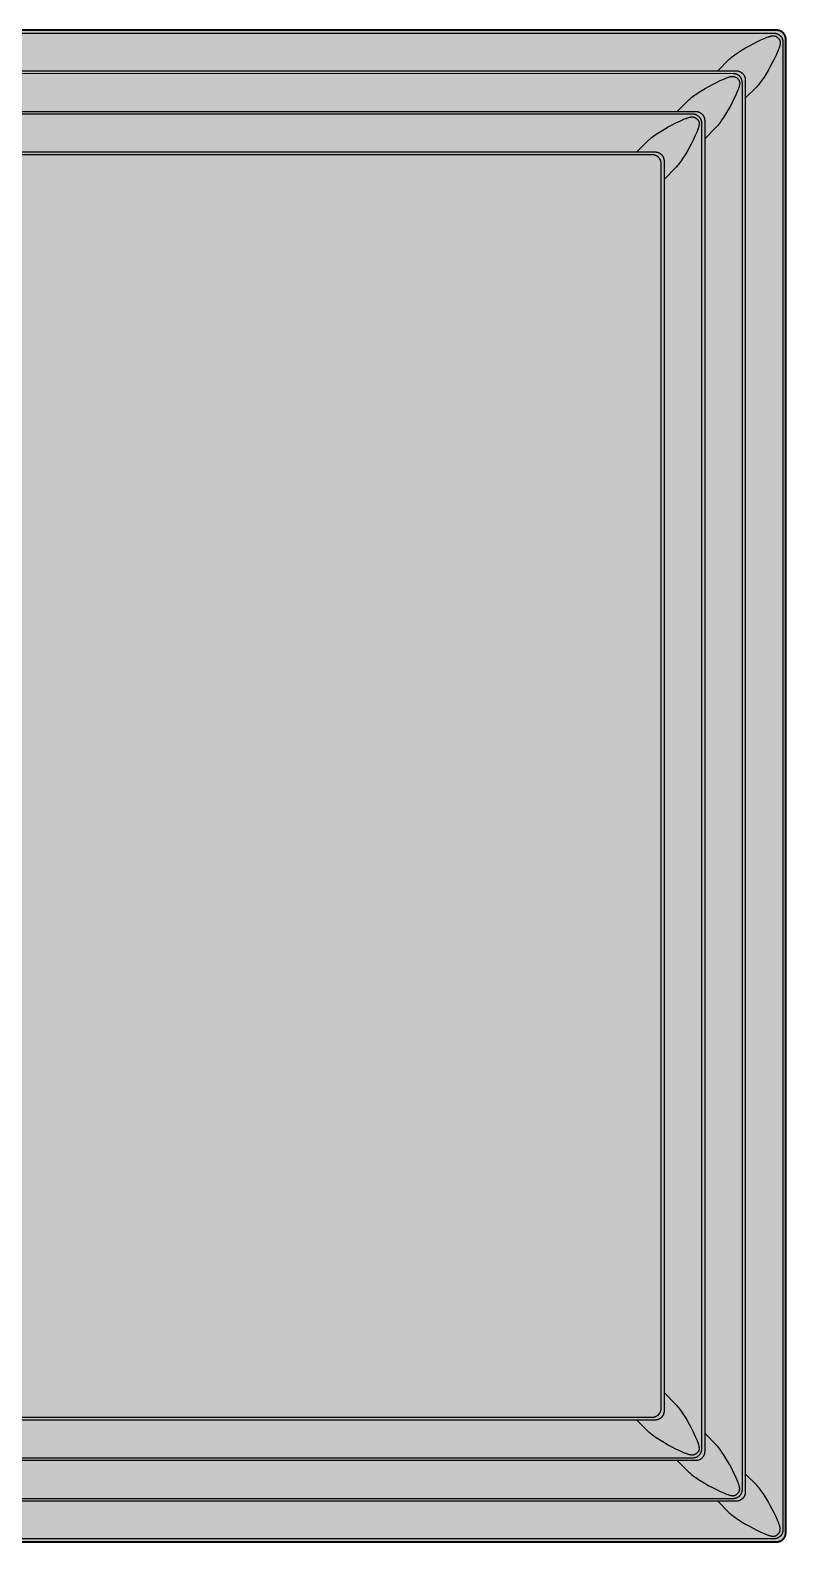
# Model space of a CAD drawing. Header units: millimetres. Extents: x 0 to 1672, y 0 to 1102.
# Drawn here: x 1421.5 to 1671.5, y 307.3 to 807.3 of the extents above; entities that cross this region are included whole.
import ezdxf

# ---------------------------------------------------------------- set-up
doc = ezdxf.new("R2010")
doc.units = ezdxf.units.MM
doc.layers.add('Blocks', color=7, linetype='Continuous')
doc.layers.add('Blocks$Fill', color=7, linetype='Continuous', true_color=0xffffff)
doc.layers.add('Blocks$Inner', color=7, linetype='Continuous', lineweight=25, true_color=0x007f00)
doc.layers.add('Blocks$Outline', color=7, linetype='Continuous', lineweight=35, true_color=0xff3f3f)

# ---------------------------------------------------------------- blocks, each defined once
blk = doc.blocks.new('Eiffel Shelf Top')
at = {"layer": 'Blocks$Fill'}
blk.add_hatch(color=256, dxfattribs=at).paths.add_polyline_path([(499.06, 0), (499.06, 247.04), (499.05, 247.12), (499.05, 247.19), (499.04, 247.27), (499.04, 247.35), (499.03, 247.42), (499.02, 247.5), (499, 247.57), (498.99, 247.65), (498.97, 247.72), (498.95, 247.79), (498.93, 247.86), (498.91, 247.93), (498.89, 248), (498.86, 248.07), (498.83, 248.13), (498.81, 248.2), (498.77, 248.27), (498.74, 248.33), (498.71, 248.4), (498.67, 248.46), (498.64, 248.53), (498.6, 248.59), (498.56, 248.65), (498.52, 248.71), (498.48, 248.77), (498.43, 248.83), (498.39, 248.89), (498.34, 248.94), (498.29, 249), (498.24, 249.05), (498.19, 249.1), (498.14, 249.16), (498.09, 249.21), (498.04, 249.25), (497.98, 249.3), (497.92, 249.35), (497.87, 249.39), (497.81, 249.44), (497.75, 249.48), (497.69, 249.52), (497.62, 249.56), (497.56, 249.59), (497.5, 249.63), (497.43, 249.66), (497.37, 249.7), (497.3, 249.73), (497.23, 249.76), (497.17, 249.79), (497.1, 249.81), (497.03, 249.84), (496.96, 249.86), (496.89, 249.88), (496.82, 249.9), (496.75, 249.92), (496.68, 249.93), (496.61, 249.95), (496.54, 249.96), (496.47, 249.97), (496.4, 249.98), (496.33, 249.99), (496.25, 249.99), (496.18, 250), (496.11, 250), (2.07, 250), (1.98, 250), (1.89, 249.99), (1.8, 249.99), (1.71, 249.98), (1.62, 249.97), (1.54, 249.95), (1.45, 249.94), (1.36, 249.92), (1.28, 249.9), (1.2, 249.87), (1.12, 249.85), (1.04, 249.82), (0.96, 249.79), (0.88, 249.76), (0.8, 249.72), (0.72, 249.69), (0.63, 249.64), (0.54, 249.59), (0.45, 249.53), (0.37, 249.48), (0.28, 249.42), (0.2, 249.35), (0.12, 249.29), (0.04, 249.22), (-0.03, 249.15), (-0.11, 249.08), (-0.18, 249), (-0.25, 248.92), (-0.31, 248.84), (-0.37, 248.76), (-0.43, 248.67), (-0.49, 248.59), (-0.53, 248.52), (-0.57, 248.45), (-0.61, 248.38), (-0.65, 248.3), (-0.68, 248.23), (-0.71, 248.15), (-0.74, 248.08), (-0.77, 248), (-0.8, 247.93), (-0.82, 247.85), (-0.84, 247.77), (-0.86, 247.69), (-0.88, 247.61), (-0.9, 247.53), (-0.91, 247.45), (-0.92, 247.37), (-0.93, 247.28), (-0.94, 247.19), (-0.94, 247.11), (-0.94, 247.02), (-0.94, 0), (-0.94, -247.07), (-0.94, -247.12), (-0.94, -247.17), (-0.93, -247.22), (-0.93, -247.33), (-0.91, -247.43), (-0.9, -247.53), (-0.88, -247.63), (-0.85, -247.73), (-0.82, -247.83), (-0.79, -247.93), (-0.76, -248.03), (-0.72, -248.13), (-0.68, -248.22), (-0.64, -248.32), (-0.59, -248.41), (-0.57, -248.45), (-0.54, -248.5), (-0.52, -248.54), (-0.49, -248.59), (-0.46, -248.63), (-0.43, -248.67), (-0.4, -248.72), (-0.37, -248.76), (-0.31, -248.84), (-0.25, -248.92), (-0.18, -249), (-0.11, -249.08), (-0.03, -249.15), (0.04, -249.22), (0.12, -249.29), (0.2, -249.35), (0.28, -249.42), (0.37, -249.48), (0.45, -249.53), (0.54, -249.59), (0.63, -249.64), (0.68, -249.66), (0.72, -249.69), (0.8, -249.72), (0.88, -249.76), (0.96, -249.79), (1.04, -249.82), (1.12, -249.85), (1.2, -249.87), (1.28, -249.9), (1.36, -249.92), (1.45, -249.94), (1.54, -249.95), (1.62, -249.97), (1.71, -249.98), (1.8, -249.99), (1.89, -249.99), (1.98, -250), (496.04, -250), (496.15, -250), (496.2, -250), (496.26, -249.99), (496.31, -249.99), (496.37, -249.98), (496.43, -249.98), (496.49, -249.97), (496.55, -249.96), (496.61, -249.95), (496.66, -249.94), (496.72, -249.92), (496.78, -249.91), (496.83, -249.9), (496.89, -249.88), (496.95, -249.86), (497, -249.85), (497.06, -249.83), (497.11, -249.81), (497.17, -249.79), (497.23, -249.76), (497.3, -249.73), (497.37, -249.7), (497.43, -249.66), (497.5, -249.63), (497.56, -249.59), (497.62, -249.56), (497.69, -249.52), (497.75, -249.48), (497.81, -249.44), (497.87, -249.39), (497.92, -249.35), (497.98, -249.3), (498.04, -249.25), (498.09, -249.21), (498.14, -249.16), (498.19, -249.1), (498.24, -249.05), (498.29, -249), (498.34, -248.94), (498.39, -248.89), (498.43, -248.83), (498.48, -248.77), (498.52, -248.71), (498.56, -248.65), (498.6, -248.59), (498.64, -248.53), (498.68, -248.46), (498.71, -248.4), (498.74, -248.33), (498.78, -248.27), (498.81, -248.2), (498.83, -248.13), (498.86, -248.07), (498.89, -248), (498.91, -247.93), (498.93, -247.86), (498.95, -247.79), (498.97, -247.72), (498.99, -247.65), (499, -247.57), (499.02, -247.5), (499.03, -247.42), (499.04, -247.35), (499.04, -247.27), (499.05, -247.19), (499.05, -247.12), (499.06, -247.04)], flags=0)
at = {"layer": 'Blocks$Inner'}
for points in [[(1.98, -250), (496.04, -250), (496.15, -250), (496.2, -250), (496.26, -249.99), (496.31, -249.99), (496.37, -249.98), (496.43, -249.98), (496.49, -249.97), (496.55, -249.96), (496.61, -249.95), (496.66, -249.94), (496.72, -249.92), (496.78, -249.91), (496.83, -249.9), (496.89, -249.88), (496.95, -249.86), (497, -249.85), (497.06, -249.83), (497.11, -249.81), (497.17, -249.79), (497.23, -249.76), (497.3, -249.73), (497.37, -249.7), (497.43, -249.66), (497.5, -249.63), (497.56, -249.59), (497.62, -249.56), (497.69, -249.52), (497.75, -249.48), (497.81, -249.44), (497.87, -249.39), (497.92, -249.35), (497.98, -249.3), (498.04, -249.25), (498.09, -249.21), (498.14, -249.16), (498.19, -249.1), (498.24, -249.05), (498.29, -249), (498.34, -248.94), (498.39, -248.89), (498.43, -248.83), (498.48, -248.77), (498.52, -248.71), (498.56, -248.65), (498.6, -248.59), (498.64, -248.53), (498.68, -248.46), (498.71, -248.4), (498.74, -248.33), (498.78, -248.27), (498.81, -248.2), (498.83, -248.13), (498.86, -248.07), (498.89, -248), (498.91, -247.93), (498.93, -247.86), (498.95, -247.79), (498.97, -247.72), (498.99, -247.65), (499, -247.57), (499.02, -247.5), (499.03, -247.42), (499.04, -247.35), (499.04, -247.27), (499.05, -247.19), (499.05, -247.12), (499.06, -247.04), (499.06, 0), (499.06, 247.04), (499.05, 247.12), (499.05, 247.19), (499.04, 247.27), (499.04, 247.35), (499.03, 247.42), (499.02, 247.5), (499, 247.57), (498.99, 247.65), (498.97, 247.72), (498.95, 247.79), (498.93, 247.86), (498.91, 247.93), (498.89, 248), (498.86, 248.07), (498.83, 248.13), (498.81, 248.2), (498.77, 248.27), (498.74, 248.33), (498.71, 248.4), (498.67, 248.46), (498.64, 248.53), (498.6, 248.59), (498.56, 248.65), (498.52, 248.71), (498.48, 248.77), (498.43, 248.83), (498.39, 248.89), (498.34, 248.94), (498.29, 249), (498.24, 249.05), (498.19, 249.1), (498.14, 249.16), (498.09, 249.21), (498.04, 249.25), (497.98, 249.3), (497.92, 249.35), (497.87, 249.39), (497.81, 249.44), (497.75, 249.48), (497.69, 249.52), (497.62, 249.56), (497.56, 249.59), (497.5, 249.63), (497.43, 249.66), (497.37, 249.7), (497.3, 249.73), (497.23, 249.76), (497.17, 249.79), (497.1, 249.81), (497.03, 249.84), (496.96, 249.86), (496.89, 249.88), (496.82, 249.9), (496.75, 249.92), (496.68, 249.93), (496.61, 249.95), (496.54, 249.96), (496.47, 249.97), (496.4, 249.98), (496.33, 249.99), (496.25, 249.99), (496.18, 250), (496.11, 250), (2.07, 250)], [(2.93, 249.06), (495.11, 249.06), (495.2, 249.05), (495.29, 249.05), (495.37, 249.04), (495.46, 249.04), (495.55, 249.02), (495.64, 249.01), (495.72, 248.99), (495.81, 248.97), (495.89, 248.95), (495.98, 248.93), (496.06, 248.9), (496.14, 248.88), (496.22, 248.85), (496.3, 248.81), (496.37, 248.78), (496.45, 248.74), (496.54, 248.69), (496.63, 248.64), (496.72, 248.59), (496.81, 248.53), (496.89, 248.47), (496.97, 248.41), (497.05, 248.35), (497.13, 248.28), (497.2, 248.21), (497.28, 248.13), (497.35, 248.06), (497.41, 247.98), (497.48, 247.9), (497.54, 247.82), (497.6, 247.73), (497.66, 247.65), (497.68, 247.6), (497.71, 247.56), (497.74, 247.51), (497.76, 247.47), (497.81, 247.37), (497.85, 247.28), (497.89, 247.18), (497.93, 247.08), (497.97, 246.99), (498, 246.89), (498.02, 246.78), (498.05, 246.68), (498.07, 246.58), (498.08, 246.53), (498.08, 246.48), (498.09, 246.43), (498.1, 246.37), (498.1, 246.32), (498.11, 246.27), (498.11, 246.22), (498.11, 246.16), (498.11, 246.11), (498.11, 0), (498.11, -246.11), (498.11, -246.16), (498.11, -246.22), (498.11, -246.27), (498.1, -246.32), (498.1, -246.37), (498.09, -246.43), (498.08, -246.48), (498.08, -246.53), (498.07, -246.58), (498.05, -246.68), (498.02, -246.78), (498, -246.89), (497.97, -246.99), (497.93, -247.08), (497.89, -247.18), (497.85, -247.28), (497.81, -247.37), (497.76, -247.47), (497.74, -247.51), (497.71, -247.56), (497.68, -247.6), (497.66, -247.65), (497.6, -247.73), (497.54, -247.82), (497.48, -247.9), (497.41, -247.98), (497.35, -248.06), (497.28, -248.13), (497.2, -248.21), (497.13, -248.28), (497.05, -248.35), (496.97, -248.41), (496.89, -248.47), (496.81, -248.53), (496.72, -248.59), (496.63, -248.64), (496.54, -248.69), (496.45, -248.74), (496.37, -248.78), (496.3, -248.81), (496.22, -248.85), (496.14, -248.88), (496.06, -248.9), (495.98, -248.93), (495.89, -248.95), (495.81, -248.97), (495.72, -248.99), (495.64, -249.01), (495.55, -249.02), (495.46, -249.04), (495.37, -249.04), (495.29, -249.05), (495.2, -249.05), (3.01, -249.06)], [(476.56, 236.58), (480.37, 240.38), (480.69, 240.66), (481.01, 240.93), (481.4, 241.26), (481.8, 241.57), (482.24, 241.89), (482.68, 242.21), (483.58, 242.81), (484.67, 243.5), (485.78, 244.16), (487.01, 244.86), (488.26, 245.52), (489.53, 246.16), (490.82, 246.78), (491.93, 247.28), (492.42, 247.48), (492.91, 247.67), (493.29, 247.81), (493.49, 247.88), (493.68, 247.94), (493.84, 247.98), (494, 248.03), (494.16, 248.07), (494.32, 248.1), (494.45, 248.13), (494.58, 248.15), (494.64, 248.15), (494.7, 248.16), (494.77, 248.16), (494.83, 248.17), (494.89, 248.17), (494.95, 248.17), (495.01, 248.17), (495.06, 248.17), (495.12, 248.16), (495.18, 248.16), (495.23, 248.15), (495.29, 248.15), (495.43, 248.1), (495.58, 248.05), (495.72, 247.99), (495.86, 247.94), (495.99, 247.87), (496.13, 247.81), (496.21, 247.74), (496.29, 247.67), (496.37, 247.6), (496.44, 247.53), (496.59, 247.38), (496.64, 247.32), (496.7, 247.26), (496.76, 247.2), (496.81, 247.14), (496.86, 247.07), (496.93, 246.94), (497, 246.8), (497.05, 246.66), (497.11, 246.52), (497.16, 246.38), (497.2, 246.23), (497.21, 246.18), (497.22, 246.12), (497.22, 246.06), (497.23, 246), (497.23, 245.95), (497.23, 245.89), (497.23, 245.83), (497.23, 245.78), (497.22, 245.71), (497.22, 245.65), (497.21, 245.58), (497.2, 245.52), (497.18, 245.39), (497.16, 245.26), (497.12, 245.1), (497.09, 244.94), (497.04, 244.78), (497, 244.62), (496.93, 244.43), (496.87, 244.24), (496.73, 243.85), (496.54, 243.36), (496.34, 242.87), (495.84, 241.76), (495.22, 240.47), (494.58, 239.2), (493.91, 237.95), (493.22, 236.72), (492.56, 235.61), (491.87, 234.52), (491.26, 233.62), (490.95, 233.18), (490.62, 232.75), (490.31, 232.34), (489.99, 231.95), (489.71, 231.62), (489.43, 231.31), (485.64, 227.5)], [(15.39, 236.58), (482.46, 236.58), (482.7, 236.58), (482.8, 236.57), (482.87, 236.57), (482.95, 236.56), (483.02, 236.55), (483.09, 236.54), (483.16, 236.53), (483.24, 236.52), (483.31, 236.5), (483.39, 236.48), (483.46, 236.46), (483.54, 236.44), (483.61, 236.42), (483.68, 236.39), (483.75, 236.36), (483.82, 236.34), (483.89, 236.31), (483.96, 236.27), (484.02, 236.24), (484.09, 236.2), (484.15, 236.17), (484.22, 236.13), (484.28, 236.09), (484.34, 236.05), (484.4, 236), (484.46, 235.96), (484.52, 235.91), (484.58, 235.86), (484.64, 235.82), (484.69, 235.76), (484.75, 235.71), (484.8, 235.66), (484.85, 235.6), (484.9, 235.55), (484.95, 235.49), (484.99, 235.43), (485.04, 235.37), (485.08, 235.31), (485.13, 235.25), (485.17, 235.19), (485.21, 235.13), (485.24, 235.06), (485.28, 235), (485.32, 234.93), (485.35, 234.86), (485.38, 234.8), (485.41, 234.73), (485.44, 234.66), (485.46, 234.59), (485.49, 234.51), (485.51, 234.44), (485.53, 234.37), (485.55, 234.3), (485.57, 234.22), (485.58, 234.15), (485.59, 234.08), (485.61, 234), (485.62, 233.93), (485.62, 233.86), (485.63, 233.78), (485.63, 233.71), (485.64, 233.63), (485.64, 0), (485.64, -233.63), (485.63, -233.71), (485.63, -233.78), (485.62, -233.85), (485.62, -233.93), (485.61, -234), (485.59, -234.08), (485.58, -234.15), (485.57, -234.22), (485.55, -234.3), (485.53, -234.37), (485.51, -234.44), (485.49, -234.51), (485.46, -234.59), (485.44, -234.66), (485.41, -234.73), (485.38, -234.8), (485.35, -234.86), (485.31, -234.93), (485.28, -235), (485.24, -235.06), (485.21, -235.13), (485.17, -235.19), (485.13, -235.25), (485.08, -235.31), (485.04, -235.37), (484.99, -235.43), (484.95, -235.49), (484.9, -235.55), (484.85, -235.6), (484.8, -235.66), (484.75, -235.71), (484.69, -235.76), (484.64, -235.82), (484.58, -235.86), (484.52, -235.91), (484.46, -235.96), (484.4, -236), (484.34, -236.05), (484.28, -236.09), (484.22, -236.13), (484.15, -236.17), (484.09, -236.2), (484.02, -236.24), (483.96, -236.27), (483.89, -236.31), (483.82, -236.34), (483.75, -236.36), (483.68, -236.39), (483.61, -236.42), (483.54, -236.44), (483.46, -236.46), (483.39, -236.48), (483.31, -236.5), (483.24, -236.52), (483.16, -236.53), (483.09, -236.54), (483.02, -236.55), (482.95, -236.56), (482.87, -236.57), (482.8, -236.57), (482.7, -236.58), (15.61, -236.58)], [(16.33, -235.63), (481.52, -235.64), (481.75, -235.63), (481.86, -235.63), (481.93, -235.63), (482.01, -235.62), (482.08, -235.61), (482.15, -235.6), (482.23, -235.59), (482.3, -235.57), (482.38, -235.56), (482.45, -235.54), (482.53, -235.52), (482.6, -235.5), (482.67, -235.47), (482.74, -235.45), (482.81, -235.42), (482.88, -235.39), (482.95, -235.36), (483.02, -235.33), (483.08, -235.29), (483.15, -235.26), (483.21, -235.22), (483.28, -235.18), (483.34, -235.14), (483.4, -235.1), (483.46, -235.06), (483.52, -235.01), (483.58, -234.97), (483.64, -234.92), (483.69, -234.87), (483.75, -234.82), (483.8, -234.77), (483.86, -234.72), (483.91, -234.66), (483.96, -234.61), (484, -234.55), (484.05, -234.49), (484.1, -234.43), (484.14, -234.37), (484.18, -234.31), (484.22, -234.25), (484.26, -234.18), (484.3, -234.12), (484.34, -234.05), (484.37, -233.99), (484.4, -233.92), (484.43, -233.85), (484.46, -233.78), (484.49, -233.71), (484.52, -233.64), (484.54, -233.57), (484.57, -233.5), (484.59, -233.42), (484.61, -233.35), (484.62, -233.28), (484.64, -233.2), (484.65, -233.13), (484.66, -233.05), (484.67, -232.98), (484.68, -232.9), (484.69, -232.83), (484.69, -232.75), (484.69, -232.67), (484.69, 0), (484.69, 232.67), (484.69, 232.77), (484.69, 232.85), (484.68, 232.93), (484.67, 233.01), (484.66, 233.1), (484.64, 233.2), (484.62, 233.28), (484.6, 233.37), (484.58, 233.45), (484.56, 233.53), (484.53, 233.61), (484.5, 233.69), (484.47, 233.77), (484.43, 233.85), (484.4, 233.93), (484.37, 234), (484.33, 234.07), (484.29, 234.14), (484.25, 234.2), (484.22, 234.26), (484.18, 234.31), (484.14, 234.37), (484.1, 234.43), (484.06, 234.48), (484.01, 234.54), (483.97, 234.59), (483.92, 234.65), (483.86, 234.71), (483.81, 234.76), (483.75, 234.82), (483.69, 234.87), (483.63, 234.93), (483.57, 234.98), (483.5, 235.03), (483.45, 235.07), (483.39, 235.11), (483.33, 235.15), (483.27, 235.18), (483.22, 235.22), (483.16, 235.25), (483.1, 235.29), (483.03, 235.32), (482.96, 235.35), (482.89, 235.39), (482.82, 235.42), (482.74, 235.45), (482.66, 235.48), (482.57, 235.51), (482.48, 235.53), (482.39, 235.55), (482.33, 235.57), (482.27, 235.58), (482.21, 235.59), (482.15, 235.6), (482.08, 235.61), (482.01, 235.62), (481.93, 235.63), (481.86, 235.63), (481.81, 235.63), (481.64, 235.64), (16.33, 235.63)], [(463.14, 223.16), (466.95, 226.96), (467.27, 227.24), (467.59, 227.51), (467.98, 227.84), (468.38, 228.15), (468.82, 228.47), (469.26, 228.79), (470.16, 229.39), (471.25, 230.08), (472.36, 230.74), (473.59, 231.44), (474.84, 232.1), (476.11, 232.74), (477.4, 233.36), (478.51, 233.86), (479, 234.06), (479.49, 234.25), (479.87, 234.39), (480.07, 234.46), (480.26, 234.52), (480.42, 234.56), (480.58, 234.61), (480.74, 234.65), (480.9, 234.68), (481.03, 234.71), (481.16, 234.72), (481.22, 234.73), (481.28, 234.74), (481.35, 234.74), (481.41, 234.75), (481.47, 234.75), (481.53, 234.75), (481.58, 234.75), (481.64, 234.75), (481.7, 234.74), (481.76, 234.74), (481.81, 234.73), (481.87, 234.73), (482.71, 234.39), (482.79, 234.32), (482.87, 234.25), (482.95, 234.18), (483.02, 234.11), (483.17, 233.96), (483.22, 233.9), (483.28, 233.84), (483.34, 233.78), (483.39, 233.72), (483.44, 233.65), (483.49, 233.57), (483.53, 233.49), (483.57, 233.41), (483.61, 233.33), (483.65, 233.25), (483.68, 233.16), (483.71, 233.08), (483.74, 232.99), (483.76, 232.9), (483.78, 232.81), (483.79, 232.76), (483.8, 232.7), (483.8, 232.64), (483.81, 232.58), (483.81, 232.53), (483.81, 232.47), (483.81, 232.41), (483.81, 232.36), (483.8, 232.29), (483.8, 232.23), (483.79, 232.16), (483.78, 232.1), (483.76, 231.97), (483.74, 231.84), (483.7, 231.68), (483.67, 231.52), (483.62, 231.36), (483.58, 231.2), (483.51, 231.01), (483.45, 230.81), (483.31, 230.43), (483.12, 229.94), (482.91, 229.45), (482.42, 228.34), (481.8, 227.05), (481.16, 225.78), (480.49, 224.53), (479.8, 223.3), (479.14, 222.19), (478.45, 221.1), (477.84, 220.2), (477.53, 219.76), (477.2, 219.32), (476.89, 218.92), (476.57, 218.52), (476.29, 218.2), (476.01, 217.89), (472.22, 214.08)], [(28.83, 223.16), (469.19, 223.16), (469.26, 223.16), (469.33, 223.16), (469.4, 223.15), (469.47, 223.15), (469.53, 223.14), (469.58, 223.14), (469.64, 223.13), (469.69, 223.12), (469.75, 223.11), (469.8, 223.1), (469.85, 223.09), (469.91, 223.08), (469.96, 223.06), (470.01, 223.05), (470.07, 223.04), (470.12, 223.02), (470.17, 223), (470.22, 222.98), (470.28, 222.97), (470.33, 222.95), (470.39, 222.92), (470.45, 222.89), (470.51, 222.87), (470.57, 222.84), (470.63, 222.8), (470.7, 222.77), (470.77, 222.73), (470.83, 222.69), (470.89, 222.65), (470.96, 222.6), (471.02, 222.56), (471.08, 222.51), (471.14, 222.46), (471.19, 222.41), (471.25, 222.36), (471.31, 222.31), (471.36, 222.26), (471.41, 222.2), (471.46, 222.15), (471.51, 222.09), (471.56, 222.03), (471.61, 221.97), (471.65, 221.91), (471.7, 221.85), (471.74, 221.79), (471.77, 221.73), (471.81, 221.67), (471.84, 221.61), (471.88, 221.54), (471.91, 221.48), (471.94, 221.42), (471.97, 221.35), (472, 221.28), (472.02, 221.21), (472.05, 221.14), (472.07, 221.07), (472.09, 221), (472.11, 220.93), (472.13, 220.86), (472.15, 220.79), (472.16, 220.72), (472.18, 220.64), (472.19, 220.57), (472.2, 220.5), (472.2, 220.42), (472.21, 220.35), (472.21, 220.28), (472.22, 220.2), (472.22, 0), (472.22, -220.2), (472.21, -220.28), (472.21, -220.35), (472.2, -220.42), (472.2, -220.5), (472.19, -220.57), (472.18, -220.64), (472.16, -220.72), (472.15, -220.79), (472.13, -220.86), (472.11, -220.93), (472.09, -221), (472.07, -221.07), (472.05, -221.14), (472.02, -221.21), (472, -221.28), (471.97, -221.35), (471.94, -221.42), (471.91, -221.48), (471.88, -221.54), (471.84, -221.61), (471.81, -221.67), (471.77, -221.73), (471.74, -221.79), (471.7, -221.85), (471.65, -221.91), (471.61, -221.97), (471.56, -222.03), (471.51, -222.09), (471.46, -222.15), (471.41, -222.2), (471.36, -222.26), (471.31, -222.31), (471.25, -222.36), (471.19, -222.41), (471.14, -222.46), (471.08, -222.51), (471.02, -222.56), (470.96, -222.6), (470.89, -222.65), (470.83, -222.69), (470.77, -222.73), (470.71, -222.76), (470.65, -222.8), (470.58, -222.83), (470.52, -222.86), (470.46, -222.89), (470.39, -222.92), (470.33, -222.95), (470.28, -222.97), (470.22, -222.98), (470.17, -223), (470.12, -223.02), (470.07, -223.04), (470.01, -223.05), (469.96, -223.06), (469.91, -223.08), (469.85, -223.09), (469.8, -223.1), (469.75, -223.11), (469.69, -223.12), (469.64, -223.13), (469.58, -223.14), (469.53, -223.14), (469.47, -223.15), (469.4, -223.15), (469.33, -223.16), (469.26, -223.16), (28.91, -223.16)], [(29.76, -222.21), (468.26, -222.22), (468.33, -222.21), (468.39, -222.21), (468.46, -222.21), (468.52, -222.2), (468.58, -222.2), (468.64, -222.19), (468.69, -222.19), (468.75, -222.18), (468.81, -222.17), (468.86, -222.16), (468.92, -222.14), (468.98, -222.13), (469.06, -222.11), (469.14, -222.09), (469.23, -222.06), (469.31, -222.03), (469.39, -222), (469.47, -221.97), (469.55, -221.93), (469.63, -221.89), (469.72, -221.85), (469.81, -221.79), (469.89, -221.74), (469.98, -221.68), (470.06, -221.62), (470.14, -221.56), (470.22, -221.5), (470.3, -221.43), (470.37, -221.36), (470.45, -221.28), (470.52, -221.21), (470.58, -221.13), (470.65, -221.05), (470.71, -220.97), (470.77, -220.88), (470.82, -220.8), (470.88, -220.71), (470.93, -220.62), (470.97, -220.53), (471.01, -220.43), (471.06, -220.34), (471.09, -220.24), (471.13, -220.14), (471.16, -220.05), (471.18, -219.95), (471.21, -219.84), (471.23, -219.74), (471.24, -219.64), (471.26, -219.54), (471.27, -219.43), (471.27, -219.33), (471.27, -219.22), (471.27, 0), (471.27, 219.22), (471.27, 219.33), (471.27, 219.43), (471.26, 219.54), (471.24, 219.64), (471.23, 219.74), (471.21, 219.84), (471.18, 219.95), (471.17, 220), (471.16, 220.05), (471.13, 220.14), (471.09, 220.24), (471.06, 220.34), (471.01, 220.43), (470.97, 220.53), (470.93, 220.62), (470.88, 220.71), (470.82, 220.8), (470.77, 220.88), (470.71, 220.97), (470.65, 221.05), (470.58, 221.13), (470.52, 221.21), (470.45, 221.28), (470.37, 221.36), (470.3, 221.43), (470.22, 221.5), (470.14, 221.56), (470.06, 221.62), (469.98, 221.68), (469.89, 221.74), (469.81, 221.79), (469.72, 221.85), (469.63, 221.89), (469.55, 221.93), (469.47, 221.97), (469.39, 222), (469.31, 222.03), (469.23, 222.06), (469.14, 222.09), (469.06, 222.11), (468.98, 222.13), (468.92, 222.14), (468.86, 222.16), (468.81, 222.17), (468.75, 222.18), (468.69, 222.19), (468.64, 222.19), (468.58, 222.2), (468.52, 222.2), (468.46, 222.21), (468.39, 222.21), (468.33, 222.21), (29.86, 222.22)], [(449.72, 209.74), (453.53, 213.54), (453.85, 213.82), (454.17, 214.09), (454.56, 214.42), (454.96, 214.73), (455.4, 215.05), (455.84, 215.37), (456.74, 215.97), (457.83, 216.66), (458.94, 217.32), (460.17, 218.01), (461.42, 218.68), (462.69, 219.32), (463.98, 219.94), (465.09, 220.44), (465.58, 220.64), (466.07, 220.83), (466.45, 220.97), (466.65, 221.04), (466.84, 221.1), (467, 221.14), (467.16, 221.19), (467.32, 221.23), (467.48, 221.26), (467.61, 221.29), (467.74, 221.3), (467.8, 221.31), (467.86, 221.32), (467.93, 221.32), (467.99, 221.33), (468.05, 221.33), (468.11, 221.33), (468.16, 221.33), (468.22, 221.33), (468.28, 221.32), (468.34, 221.32), (468.39, 221.31), (468.45, 221.3), (468.52, 221.29), (468.6, 221.27), (468.67, 221.25), (468.74, 221.23), (468.82, 221.2), (468.89, 221.18), (468.96, 221.15), (469.02, 221.12), (469.09, 221.08), (469.16, 221.04), (469.22, 221.01), (469.29, 220.96), (469.37, 220.9), (469.45, 220.83), (469.53, 220.76), (469.6, 220.69), (469.75, 220.54), (469.8, 220.48), (469.86, 220.42), (469.92, 220.36), (469.97, 220.3), (470.02, 220.23), (470.05, 220.19), (470.08, 220.15), (470.11, 220.12), (470.14, 220.08), (470.16, 220.03), (470.19, 219.99), (470.21, 219.95), (470.23, 219.91), (470.25, 219.86), (470.27, 219.82), (470.29, 219.77), (470.3, 219.72), (470.31, 219.68), (470.33, 219.63), (470.34, 219.58), (470.35, 219.54), (470.35, 219.49), (470.36, 219.44), (470.36, 219.39), (470.37, 219.34), (470.38, 219.28), (470.38, 219.22), (470.39, 219.16), (470.39, 219.11), (470.39, 219.05), (470.39, 218.99), (470.39, 218.94), (470.38, 218.87), (470.38, 218.81), (470.37, 218.74), (470.36, 218.68), (470.34, 218.55), (470.32, 218.42), (470.28, 218.26), (470.25, 218.1), (470.2, 217.94), (470.16, 217.78), (470.09, 217.59), (470.03, 217.39), (469.89, 217.01), (469.7, 216.52), (469.49, 216.03), (469, 214.92), (468.38, 213.63), (467.74, 212.36), (467.07, 211.11), (466.38, 209.88), (465.72, 208.77), (465.03, 207.68), (464.42, 206.78), (464.11, 206.34), (463.78, 205.9), (463.47, 205.5), (463.15, 205.1), (462.87, 204.78), (462.59, 204.47), (458.8, 200.66)], [(42.26, 209.74), (455.8, 209.74), (455.89, 209.74), (455.98, 209.73), (456.06, 209.73), (456.15, 209.72), (456.24, 209.71), (456.33, 209.69), (456.42, 209.67), (456.5, 209.65), (456.59, 209.63), (456.67, 209.61), (456.76, 209.58), (456.84, 209.55), (456.92, 209.52), (457, 209.49), (457.08, 209.45), (457.16, 209.41), (457.25, 209.36), (457.34, 209.31), (457.42, 209.26), (457.51, 209.2), (457.59, 209.14), (457.67, 209.08), (457.75, 209.01), (457.83, 208.95), (457.9, 208.87), (457.97, 208.8), (458.04, 208.73), (458.11, 208.65), (458.17, 208.57), (458.23, 208.49), (458.29, 208.4), (458.35, 208.32), (458.4, 208.23), (458.45, 208.14), (458.5, 208.05), (458.54, 207.96), (458.58, 207.86), (458.61, 207.77), (458.65, 207.67), (458.68, 207.57), (458.7, 207.47), (458.73, 207.37), (458.75, 207.27), (458.76, 207.17), (458.78, 207.07), (458.79, 206.96), (458.79, 206.86), (458.8, 206.76), (458.8, 0), (458.8, -206.8), (458.79, -206.88), (458.79, -206.96), (458.78, -207.04), (458.77, -207.12), (458.76, -207.2), (458.75, -207.28), (458.73, -207.36), (458.71, -207.43), (458.69, -207.51), (458.67, -207.59), (458.65, -207.66), (458.62, -207.74), (458.6, -207.81), (458.57, -207.89), (458.54, -207.96), (458.5, -208.03), (458.47, -208.1), (458.43, -208.17), (458.4, -208.23), (458.36, -208.3), (458.32, -208.36), (458.28, -208.43), (458.23, -208.49), (458.19, -208.55), (458.14, -208.62), (458.08, -208.68), (458.03, -208.74), (457.97, -208.8), (457.92, -208.86), (457.86, -208.92), (457.8, -208.97), (457.74, -209.03), (457.68, -209.08), (457.61, -209.13), (457.55, -209.17), (457.49, -209.22), (457.42, -209.26), (457.35, -209.3), (457.28, -209.34), (457.21, -209.38), (457.14, -209.42), (457.07, -209.45), (457, -209.49), (456.93, -209.52), (456.85, -209.55), (456.78, -209.57), (456.71, -209.6), (456.63, -209.62), (456.56, -209.64), (456.49, -209.66), (456.42, -209.67), (456.35, -209.69), (456.28, -209.7), (456.21, -209.71), (456.14, -209.72), (456.07, -209.73), (456.02, -209.73), (455.96, -209.73), (455.91, -209.74), (455.86, -209.74), (42.32, -209.74)], [(43.23, -208.8), (454.84, -208.8), (454.93, -208.79), (455.02, -208.79), (455.11, -208.78), (455.2, -208.78), (455.28, -208.76), (455.37, -208.75), (455.45, -208.73), (455.54, -208.72), (455.62, -208.69), (455.7, -208.67), (455.79, -208.65), (455.87, -208.62), (455.95, -208.59), (456.03, -208.56), (456.11, -208.52), (456.18, -208.48), (456.27, -208.44), (456.36, -208.39), (456.45, -208.33), (456.53, -208.28), (456.62, -208.22), (456.7, -208.16), (456.78, -208.1), (456.85, -208.03), (456.89, -207.99), (456.93, -207.96), (456.97, -207.92), (457.01, -207.88), (457.05, -207.84), (457.08, -207.8), (457.12, -207.76), (457.15, -207.72), (457.19, -207.68), (457.22, -207.64), (457.25, -207.6), (457.28, -207.55), (457.31, -207.51), (457.34, -207.47), (457.37, -207.42), (457.4, -207.38), (457.45, -207.3), (457.49, -207.22), (457.54, -207.14), (457.58, -207.05), (457.61, -206.97), (457.65, -206.89), (457.68, -206.8), (457.71, -206.71), (457.73, -206.66), (457.74, -206.6), (457.76, -206.55), (457.77, -206.49), (457.78, -206.43), (457.8, -206.37), (457.81, -206.32), (457.82, -206.26), (457.82, -206.2), (457.83, -206.15), (457.84, -206.1), (457.84, -206.04), (457.85, -205.99), (457.85, -205.93), (457.85, -205.88), (457.85, 0), (457.85, 205.89), (457.85, 205.97), (457.84, 206.07), (457.83, 206.16), (457.82, 206.24), (457.81, 206.32), (457.79, 206.39), (457.78, 206.46), (457.77, 206.51), (457.75, 206.57), (457.74, 206.62), (457.72, 206.68), (457.7, 206.75), (457.67, 206.83), (457.64, 206.9), (457.61, 206.98), (457.58, 207.05), (457.54, 207.13), (457.51, 207.18), (457.48, 207.23), (457.46, 207.29), (457.42, 207.34), (457.38, 207.41), (457.34, 207.48), (457.29, 207.55), (457.24, 207.61), (457.2, 207.66), (457.16, 207.71), (457.11, 207.77), (457.06, 207.83), (457, 207.89), (456.94, 207.95), (456.89, 208), (456.84, 208.04), (456.79, 208.09), (456.73, 208.13), (456.67, 208.18), (456.62, 208.22), (456.56, 208.26), (456.5, 208.3), (456.44, 208.34), (456.37, 208.38), (456.31, 208.42), (456.24, 208.46), (456.17, 208.49), (456.1, 208.52), (456.03, 208.55), (455.96, 208.58), (455.91, 208.6), (455.85, 208.62), (455.8, 208.64), (455.75, 208.66), (455.69, 208.68), (455.64, 208.69), (455.58, 208.71), (455.52, 208.72), (455.47, 208.73), (455.41, 208.74), (455.36, 208.75), (455.3, 208.76), (455.24, 208.77), (455.19, 208.78), (455.13, 208.78), (455.07, 208.79), (455.01, 208.79), (454.95, 208.79), (454.88, 208.8), (43.27, 208.8)], [(458.8, -200.66), (462.59, -204.47), (462.87, -204.78), (463.15, -205.1), (463.47, -205.5), (463.78, -205.9), (464.11, -206.34), (464.42, -206.78), (465.03, -207.68), (465.72, -208.77), (466.38, -209.88), (467.07, -211.11), (467.74, -212.36), (468.38, -213.63), (469, -214.92), (469.49, -216.03), (469.7, -216.52), (469.89, -217.01), (470.03, -217.39), (470.09, -217.59), (470.16, -217.78), (470.2, -217.94), (470.25, -218.1), (470.28, -218.26), (470.32, -218.42), (470.34, -218.55), (470.36, -218.68), (470.37, -218.74), (470.38, -218.81), (470.38, -218.87), (470.39, -218.94), (470.39, -218.99), (470.39, -219.05), (470.39, -219.11), (470.39, -219.16), (470.38, -219.22), (470.38, -219.28), (470.37, -219.34), (470.36, -219.39), (470.36, -219.43), (470.36, -219.47), (470.36, -219.51), (470.35, -219.55), (470.35, -219.59), (470.34, -219.63), (470.33, -219.67), (470.32, -219.71), (470.31, -219.75), (470.3, -219.79), (470.28, -219.83), (470.27, -219.86), (470.25, -219.9), (470.23, -219.94), (470.22, -219.97), (470.2, -220.01), (470.17, -220.04), (470.15, -220.08), (470.13, -220.11), (470.1, -220.14), (470.08, -220.17), (470.05, -220.2), (470.02, -220.23), (469.96, -220.31), (469.89, -220.39), (469.82, -220.47), (469.75, -220.54), (469.6, -220.69), (469.54, -220.75), (469.48, -220.8), (469.42, -220.86), (469.35, -220.91), (469.29, -220.96), (469.19, -221.02), (469.09, -221.07), (468.98, -221.12), (468.88, -221.16), (468.77, -221.2), (468.67, -221.24), (468.56, -221.27), (468.45, -221.3), (468.39, -221.31), (468.34, -221.32), (468.28, -221.32), (468.22, -221.33), (468.16, -221.33), (468.11, -221.33), (468.05, -221.33), (467.99, -221.33), (467.93, -221.32), (467.86, -221.32), (467.8, -221.31), (467.74, -221.3), (467.61, -221.29), (467.48, -221.26), (467.32, -221.23), (467.16, -221.19), (467, -221.14), (466.84, -221.1), (466.65, -221.04), (466.45, -220.97), (466.07, -220.83), (465.58, -220.64), (465.09, -220.44), (463.98, -219.94), (462.69, -219.32), (461.42, -218.68), (460.17, -218.01), (458.94, -217.32), (457.83, -216.66), (456.74, -215.97), (455.84, -215.37), (455.4, -215.05), (454.96, -214.73), (454.56, -214.42), (454.17, -214.09), (453.85, -213.82), (453.53, -213.54), (449.72, -209.74)], [(463.14, -223.16), (466.95, -226.96), (467.27, -227.24), (467.59, -227.51), (467.98, -227.84), (468.38, -228.15), (468.82, -228.47), (469.26, -228.79), (470.16, -229.39), (471.25, -230.08), (472.36, -230.74), (473.59, -231.44), (474.84, -232.1), (476.11, -232.74), (477.4, -233.36), (478.51, -233.86), (479, -234.06), (479.49, -234.25), (479.87, -234.39), (480.07, -234.46), (480.26, -234.52), (480.42, -234.56), (480.58, -234.61), (480.74, -234.65), (480.9, -234.68), (481.03, -234.71), (481.09, -234.72), (481.16, -234.72), (481.22, -234.73), (481.28, -234.74), (481.35, -234.74), (481.41, -234.75), (481.47, -234.75), (481.53, -234.75), (481.58, -234.75), (481.64, -234.75), (481.7, -234.74), (481.76, -234.74), (481.81, -234.73), (481.87, -234.73), (481.93, -234.71), (482, -234.7), (482.06, -234.69), (482.12, -234.67), (482.19, -234.65), (482.25, -234.63), (482.31, -234.61), (482.37, -234.58), (482.43, -234.55), (482.49, -234.52), (482.54, -234.49), (482.6, -234.46), (482.65, -234.42), (482.71, -234.39), (482.79, -234.32), (482.87, -234.25), (482.95, -234.18), (483.02, -234.11), (483.17, -233.96), (483.22, -233.9), (483.28, -233.84), (483.34, -233.78), (483.39, -233.72), (483.44, -233.65), (483.48, -233.59), (483.52, -233.52), (483.56, -233.45), (483.59, -233.39), (483.62, -233.32), (483.65, -233.25), (483.68, -233.18), (483.71, -233.11), (483.73, -233.03), (483.75, -232.96), (483.77, -232.89), (483.78, -232.81), (483.79, -232.76), (483.8, -232.7), (483.8, -232.64), (483.81, -232.58), (483.81, -232.53), (483.81, -232.47), (483.81, -232.41), (483.81, -232.36), (483.8, -232.29), (483.8, -232.23), (483.79, -232.16), (483.78, -232.1), (483.76, -231.97), (483.74, -231.84), (483.7, -231.68), (483.67, -231.52), (483.62, -231.36), (483.58, -231.2), (483.51, -231.01), (483.45, -230.81), (483.31, -230.43), (483.12, -229.94), (482.91, -229.45), (482.42, -228.34), (481.8, -227.05), (481.16, -225.78), (480.49, -224.53), (479.8, -223.3), (479.14, -222.19), (478.45, -221.1), (477.84, -220.2), (477.53, -219.76), (477.2, -219.32), (476.89, -218.92), (476.57, -218.52), (476.29, -218.2), (476.01, -217.89), (472.22, -214.08)], [(476.56, -236.58), (480.37, -240.38), (480.69, -240.66), (481.01, -240.93), (481.4, -241.26), (481.8, -241.57), (482.24, -241.89), (482.68, -242.21), (483.58, -242.81), (484.67, -243.5), (485.78, -244.16), (487.01, -244.86), (488.26, -245.52), (489.53, -246.16), (490.82, -246.78), (491.93, -247.28), (492.42, -247.48), (492.91, -247.67), (493.29, -247.81), (493.49, -247.88), (493.68, -247.94), (493.84, -247.98), (494, -248.03), (494.16, -248.07), (494.32, -248.1), (494.45, -248.13), (494.58, -248.15), (494.64, -248.15), (494.7, -248.16), (494.77, -248.16), (494.83, -248.17), (494.89, -248.17), (494.95, -248.17), (495.01, -248.17), (495.06, -248.17), (495.12, -248.16), (495.18, -248.16), (495.23, -248.15), (495.29, -248.15), (495.4, -248.11), (495.51, -248.08), (495.61, -248.04), (495.72, -248), (495.82, -247.96), (495.93, -247.91), (496.03, -247.86), (496.13, -247.81), (496.21, -247.74), (496.29, -247.67), (496.37, -247.6), (496.44, -247.53), (496.59, -247.38), (496.64, -247.33), (496.7, -247.26), (496.76, -247.2), (496.81, -247.14), (496.86, -247.07), (496.9, -247.02), (496.93, -246.97), (496.96, -246.92), (497, -246.87), (497.02, -246.81), (497.05, -246.76), (497.08, -246.7), (497.1, -246.65), (497.12, -246.59), (497.14, -246.53), (497.16, -246.47), (497.17, -246.41), (497.18, -246.35), (497.19, -246.29), (497.2, -246.23), (497.21, -246.18), (497.22, -246.12), (497.22, -246.06), (497.23, -246), (497.23, -245.95), (497.23, -245.89), (497.23, -245.83), (497.23, -245.78), (497.22, -245.71), (497.22, -245.65), (497.21, -245.58), (497.2, -245.52), (497.18, -245.39), (497.16, -245.26), (497.12, -245.1), (497.09, -244.94), (497.04, -244.78), (497, -244.62), (496.93, -244.43), (496.87, -244.24), (496.73, -243.85), (496.54, -243.36), (496.34, -242.87), (495.84, -241.76), (495.22, -240.47), (494.58, -239.2), (493.91, -237.95), (493.22, -236.72), (492.56, -235.61), (491.87, -234.52), (491.26, -233.62), (490.95, -233.18), (490.62, -232.75), (490.31, -232.34), (489.99, -231.95), (489.71, -231.62), (489.43, -231.31), (485.64, -227.5)]]:
    blk.add_lwpolyline(points, dxfattribs=at)
at = {"layer": 'Blocks$Outline'}
blk.add_lwpolyline([(1.98, -250), (496.04, -250), (496.15, -250), (496.2, -250), (496.26, -249.99), (496.31, -249.99), (496.37, -249.98), (496.43, -249.98), (496.49, -249.97), (496.55, -249.96), (496.61, -249.95), (496.66, -249.94), (496.72, -249.92), (496.78, -249.91), (496.83, -249.9), (496.89, -249.88), (496.95, -249.86), (497, -249.85), (497.06, -249.83), (497.11, -249.81), (497.17, -249.79), (497.23, -249.76), (497.3, -249.73), (497.37, -249.7), (497.43, -249.66), (497.5, -249.63), (497.56, -249.59), (497.62, -249.56), (497.69, -249.52), (497.75, -249.48), (497.81, -249.44), (497.87, -249.39), (497.92, -249.35), (497.98, -249.3), (498.04, -249.25), (498.09, -249.21), (498.14, -249.16), (498.19, -249.1), (498.24, -249.05), (498.29, -249), (498.34, -248.94), (498.39, -248.89), (498.43, -248.83), (498.48, -248.77), (498.52, -248.71), (498.56, -248.65), (498.6, -248.59), (498.64, -248.53), (498.68, -248.46), (498.71, -248.4), (498.74, -248.33), (498.78, -248.27), (498.81, -248.2), (498.83, -248.13), (498.86, -248.07), (498.89, -248), (498.91, -247.93), (498.93, -247.86), (498.95, -247.79), (498.97, -247.72), (498.99, -247.65), (499, -247.57), (499.02, -247.5), (499.03, -247.42), (499.04, -247.35), (499.04, -247.27), (499.05, -247.19), (499.05, -247.12), (499.06, -247.04), (499.06, 0), (499.06, 247.04), (499.05, 247.12), (499.05, 247.19), (499.04, 247.27), (499.04, 247.35), (499.03, 247.42), (499.02, 247.5), (499, 247.57), (498.99, 247.65), (498.97, 247.72), (498.95, 247.79), (498.93, 247.86), (498.91, 247.93), (498.89, 248), (498.86, 248.07), (498.83, 248.13), (498.81, 248.2), (498.77, 248.27), (498.74, 248.33), (498.71, 248.4), (498.67, 248.46), (498.64, 248.53), (498.6, 248.59), (498.56, 248.65), (498.52, 248.71), (498.48, 248.77), (498.43, 248.83), (498.39, 248.89), (498.34, 248.94), (498.29, 249), (498.24, 249.05), (498.19, 249.1), (498.14, 249.16), (498.09, 249.21), (498.04, 249.25), (497.98, 249.3), (497.92, 249.35), (497.87, 249.39), (497.81, 249.44), (497.75, 249.48), (497.69, 249.52), (497.62, 249.56), (497.56, 249.59), (497.5, 249.63), (497.43, 249.66), (497.37, 249.7), (497.3, 249.73), (497.23, 249.76), (497.17, 249.79), (497.1, 249.81), (497.03, 249.84), (496.96, 249.86), (496.89, 249.88), (496.82, 249.9), (496.75, 249.92), (496.68, 249.93), (496.61, 249.95), (496.54, 249.96), (496.47, 249.97), (496.4, 249.98), (496.33, 249.99), (496.25, 249.99), (496.18, 250), (496.11, 250), (2.07, 250)], dxfattribs=at)

msp = doc.modelspace()

# ---------------------------------------------------------------- block references
at = {"layer": 'Blocks'}
msp.add_blockref('Eiffel Shelf Top', (1172.47, 557.3), dxfattribs=at)

doc.saveas('drawing.dxf')
